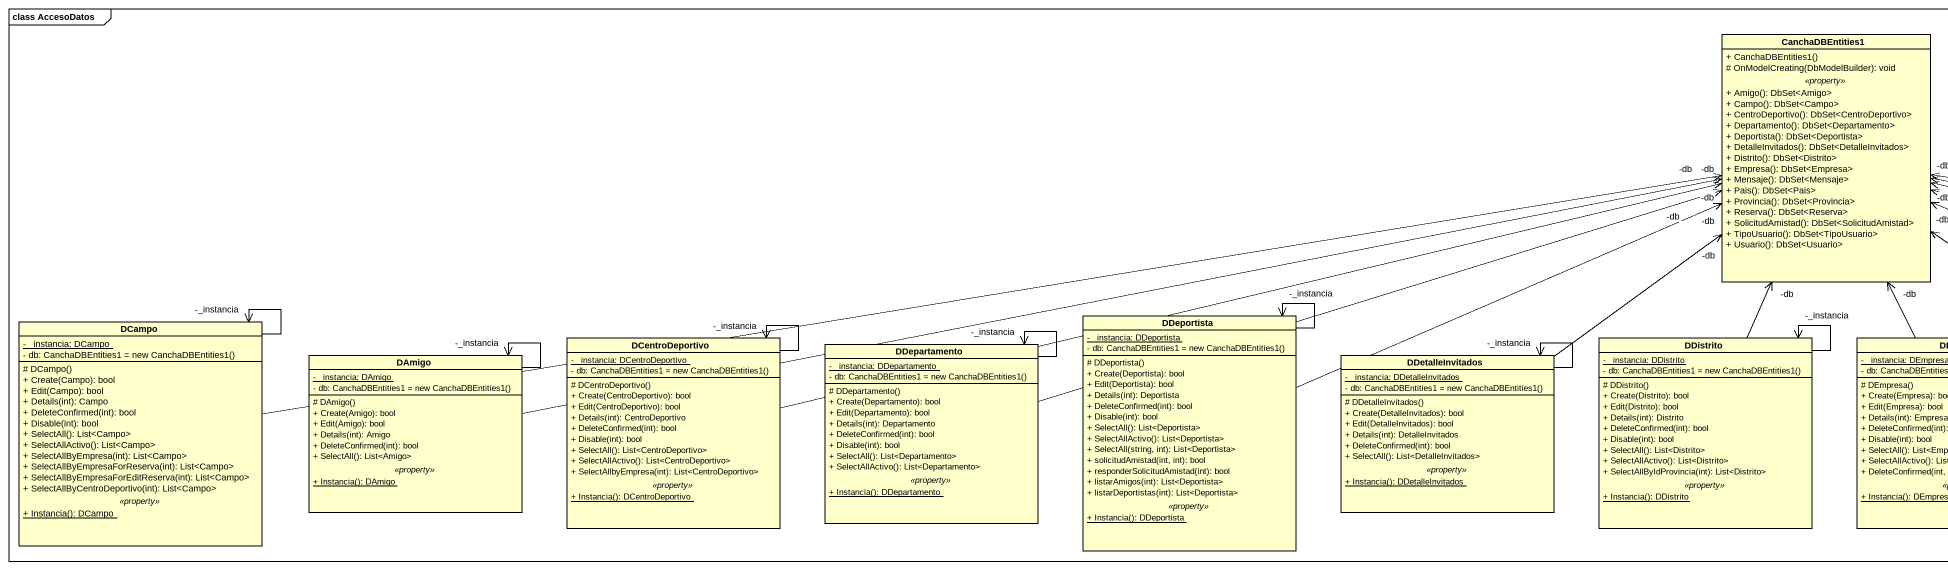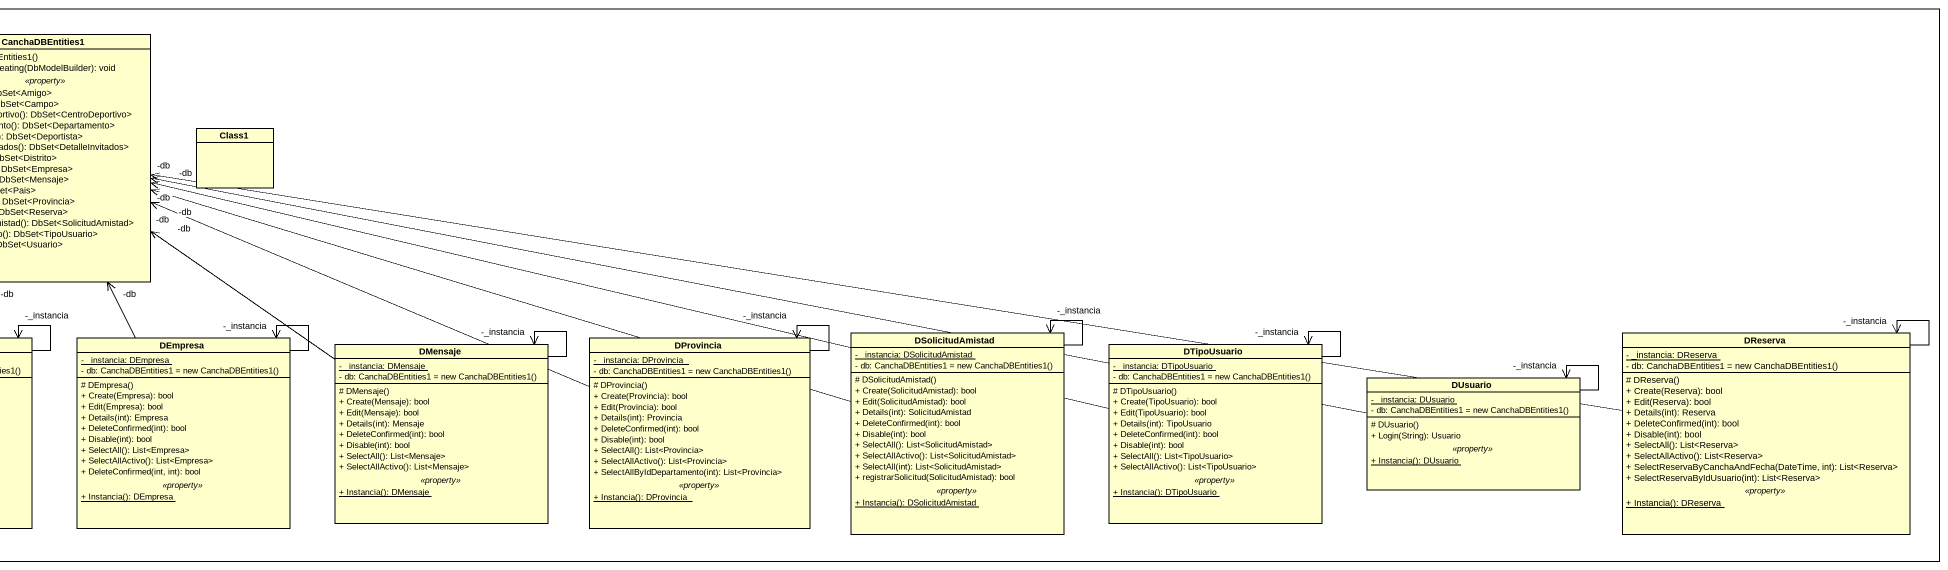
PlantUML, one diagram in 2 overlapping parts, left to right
@startuml
mainframe class AccesoDatos
hide circle
hide empty members
skinparam classAttributeIconSize 0
class CanchaDBEntities1 {
  + CanchaDBEntities1()
  # OnModelCreating(DbModelBuilder): void
  .. <<property>> ..
  + Amigo(): DbSet<Amigo>
  + Campo(): DbSet<Campo>
  + CentroDeportivo(): DbSet<CentroDeportivo>
  + Departamento(): DbSet<Departamento>
  + Deportista(): DbSet<Deportista>
  + DetalleInvitados(): DbSet<DetalleInvitados>
  + Distrito(): DbSet<Distrito>
  + Empresa(): DbSet<Empresa>
  + Mensaje(): DbSet<Mensaje>
  + Pais(): DbSet<Pais>
  + Provincia(): DbSet<Provincia>
  + Reserva(): DbSet<Reserva>
  + SolicitudAmistad(): DbSet<SolicitudAmistad>
  + TipoUsuario(): DbSet<TipoUsuario>
  + Usuario(): DbSet<Usuario>
}
class Class1
class DCampo {
  {static} - _instancia: DCampo
  {field} - db: CanchaDBEntities1 = new CanchaDBEntities1()
  --
  # DCampo()
  + Create(Campo): bool
  + Edit(Campo): bool
  + Details(int): Campo
  + DeleteConfirmed(int): bool
  + Disable(int): bool
  + SelectAll(): List<Campo>
  + SelectAllActivo(): List<Campo>
  + SelectAllByEmpresa(int): List<Campo>
  + SelectAllByEmpresaForReserva(int): List<Campo>
  + SelectAllByEmpresaForEditReserva(int): List<Campo>
  + SelectAllByCentroDeportivo(int): List<Campo>
  .. <<property>> ..
  {static} + Instancia(): DCampo
}
class DDeportista {
  {static} - _instancia: DDeportista
  {field} - db: CanchaDBEntities1 = new CanchaDBEntities1()
  --
  # DDeportista()
  + Create(Deportista): bool
  + Edit(Deportista): bool
  + Details(int): Deportista
  + DeleteConfirmed(int): bool
  + Disable(int): bool
  + SelectAll(): List<Deportista>
  + SelectAllActivo(): List<Deportista>
  + SelectAll(string, int): List<Deportista>
  + solicitudAmistad(int, int): bool
  + responderSolicitudAmistad(int): bool
  + listarAmigos(int): List<Deportista>
  + listarDeportistas(int): List<Deportista>
  .. <<property>> ..
  {static} + Instancia(): DDeportista
}
class DAmigo {
  {static} - _instancia: DAmigo
  {field} - db: CanchaDBEntities1 = new CanchaDBEntities1()
  --
  # DAmigo()
  + Create(Amigo): bool
  + Edit(Amigo): bool
  + Details(int): Amigo
  + DeleteConfirmed(int): bool
  + SelectAll(): List<Amigo>
  .. <<property>> ..
  {static} + Instancia(): DAmigo
}
class DCentroDeportivo {
  {static} - _instancia: DCentroDeportivo
  {field} - db: CanchaDBEntities1 = new CanchaDBEntities1()
  --
  # DCentroDeportivo()
  + Create(CentroDeportivo): bool
  + Edit(CentroDeportivo): bool
  + Details(int): CentroDeportivo
  + DeleteConfirmed(int): bool
  + Disable(int): bool
  + SelectAll(): List<CentroDeportivo>
  + SelectAllActivo(): List<CentroDeportivo>
  + SelectAllbyEmpresa(int): List<CentroDeportivo>
  .. <<property>> ..
  {static} + Instancia(): DCentroDeportivo
}
class DDepartamento {
  {static} - _instancia: DDepartamento
  {field} - db: CanchaDBEntities1 = new CanchaDBEntities1()
  --
  # DDepartamento()
  + Create(Departamento): bool
  + Edit(Departamento): bool
  + Details(int): Departamento
  + DeleteConfirmed(int): bool
  + Disable(int): bool
  + SelectAll(): List<Departamento>
  + SelectAllActivo(): List<Departamento>
  .. <<property>> ..
  {static} + Instancia(): DDepartamento
}
class DDetalleInvitados {
  {static} - _instancia: DDetalleInvitados
  {field} - db: CanchaDBEntities1 = new CanchaDBEntities1()
  --
  # DDetalleInvitados()
  + Create(DetalleInvitados): bool
  + Edit(DetalleInvitados): bool
  + Details(int): DetalleInvitados
  + DeleteConfirmed(int): bool
  + SelectAll(): List<DetalleInvitados>
  .. <<property>> ..
  {static} + Instancia(): DDetalleInvitados
}
class DDistrito {
  {static} - _instancia: DDistrito
  {field} - db: CanchaDBEntities1 = new CanchaDBEntities1()
  --
  # DDistrito()
  + Create(Distrito): bool
  + Edit(Distrito): bool
  + Details(int): Distrito
  + DeleteConfirmed(int): bool
  + Disable(int): bool
  + SelectAll(): List<Distrito>
  + SelectAllActivo(): List<Distrito>
  + SelectAllByIdProvincia(int): List<Distrito>
  .. <<property>> ..
  {static} + Instancia(): DDistrito
}
class DEmpresa {
  {static} - _instancia: DEmpresa
  {field} - db: CanchaDBEntities1 = new CanchaDBEntities1()
  --
  # DEmpresa()
  + Create(Empresa): bool
  + Edit(Empresa): bool
  + Details(int): Empresa
  + DeleteConfirmed(int): bool
  + Disable(int): bool
  + SelectAll(): List<Empresa>
  + SelectAllActivo(): List<Empresa>
  + DeleteConfirmed(int, int): bool
  .. <<property>> ..
  {static} + Instancia(): DEmpresa
}
class DMensaje {
  {static} - _instancia: DMensaje
  {field} - db: CanchaDBEntities1 = new CanchaDBEntities1()
  --
  # DMensaje()
  + Create(Mensaje): bool
  + Edit(Mensaje): bool
  + Details(int): Mensaje
  + DeleteConfirmed(int): bool
  + Disable(int): bool
  + SelectAll(): List<Mensaje>
  + SelectAllActivo(): List<Mensaje>
  .. <<property>> ..
  {static} + Instancia(): DMensaje
}
class DProvincia {
  {static} - _instancia: DProvincia
  {field} - db: CanchaDBEntities1 = new CanchaDBEntities1()
  --
  # DProvincia()
  + Create(Provincia): bool
  + Edit(Provincia): bool
  + Details(int): Provincia
  + DeleteConfirmed(int): bool
  + Disable(int): bool
  + SelectAll(): List<Provincia>
  + SelectAllActivo(): List<Provincia>
  + SelectAllByIdDepartamento(int): List<Provincia>
  .. <<property>> ..
  {static} + Instancia(): DProvincia
}
class DSolicitudAmistad {
  {static} - _instancia: DSolicitudAmistad
  {field} - db: CanchaDBEntities1 = new CanchaDBEntities1()
  --
  # DSolicitudAmistad()
  + Create(SolicitudAmistad): bool
  + Edit(SolicitudAmistad): bool
  + Details(int): SolicitudAmistad
  + DeleteConfirmed(int): bool
  + Disable(int): bool
  + SelectAll(): List<SolicitudAmistad>
  + SelectAllActivo(): List<SolicitudAmistad>
  + SelectAll(int): List<SolicitudAmistad>
  + registrarSolicitud(SolicitudAmistad): bool
  .. <<property>> ..
  {static} + Instancia(): DSolicitudAmistad
}
class DTipoUsuario {
  {static} - _instancia: DTipoUsuario
  {field} - db: CanchaDBEntities1 = new CanchaDBEntities1()
  --
  # DTipoUsuario()
  + Create(TipoUsuario): bool
  + Edit(TipoUsuario): bool
  + Details(int): TipoUsuario
  + DeleteConfirmed(int): bool
  + Disable(int): bool
  + SelectAll(): List<TipoUsuario>
  + SelectAllActivo(): List<TipoUsuario>
  .. <<property>> ..
  {static} + Instancia(): DTipoUsuario
}
class DReserva {
  {static} - _instancia: DReserva
  {field} - db: CanchaDBEntities1 = new CanchaDBEntities1()
  --
  # DReserva()
  + Create(Reserva): bool
  + Edit(Reserva): bool
  + Details(int): Reserva
  + DeleteConfirmed(int): bool
  + Disable(int): bool
  + SelectAll(): List<Reserva>
  + SelectAllActivo(): List<Reserva>
  + SelectReservaByCanchaAndFecha(DateTime, int): List<Reserva>
  + SelectReservaByIdUsuario(int): List<Reserva>
  .. <<property>> ..
  {static} + Instancia(): DReserva
}
class DUsuario {
  {static} - _instancia: DUsuario
  {field} - db: CanchaDBEntities1 = new CanchaDBEntities1()
  --
  # DUsuario()
  + Login(String): Usuario
  .. <<property>> ..
  {static} + Instancia(): DUsuario
}
DCampo -right-> "-db" CanchaDBEntities1
DCampo --> "-_instancia" DCampo
DDeportista -right-> "-db" CanchaDBEntities1
DDeportista --> "-_instancia" DDeportista
DAmigo -right-> "-db" CanchaDBEntities1
DAmigo --> "-_instancia" DAmigo
DCentroDeportivo -right-> "-db" CanchaDBEntities1
DCentroDeportivo --> "-_instancia" DCentroDeportivo
DDepartamento -right-> "-db" CanchaDBEntities1
DDepartamento --> "-_instancia" DDepartamento
DDetalleInvitados -up-> "-db" CanchaDBEntities1
DDetalleInvitados --> "-_instancia" DDetalleInvitados
DDistrito -up-> "-db" CanchaDBEntities1
DDistrito --> "-_instancia" DDistrito
DEmpresa -up-> "-db" CanchaDBEntities1
DEmpresa --> "-_instancia" DEmpresa
DMensaje -up-> "-db" CanchaDBEntities1
DMensaje --> "-_instancia" DMensaje
DProvincia -left-> "-db" CanchaDBEntities1
DProvincia --> "-_instancia" DProvincia
DSolicitudAmistad -left-> "-db" CanchaDBEntities1
DSolicitudAmistad --> "-_instancia" DSolicitudAmistad
DTipoUsuario -left-> "-db" CanchaDBEntities1
DTipoUsuario --> "-_instancia" DTipoUsuario
DReserva -left-> "-db" CanchaDBEntities1
DReserva --> "-_instancia" DReserva
DUsuario -left-> "-db" CanchaDBEntities1
DUsuario --> "-_instancia" DUsuario
@enduml
